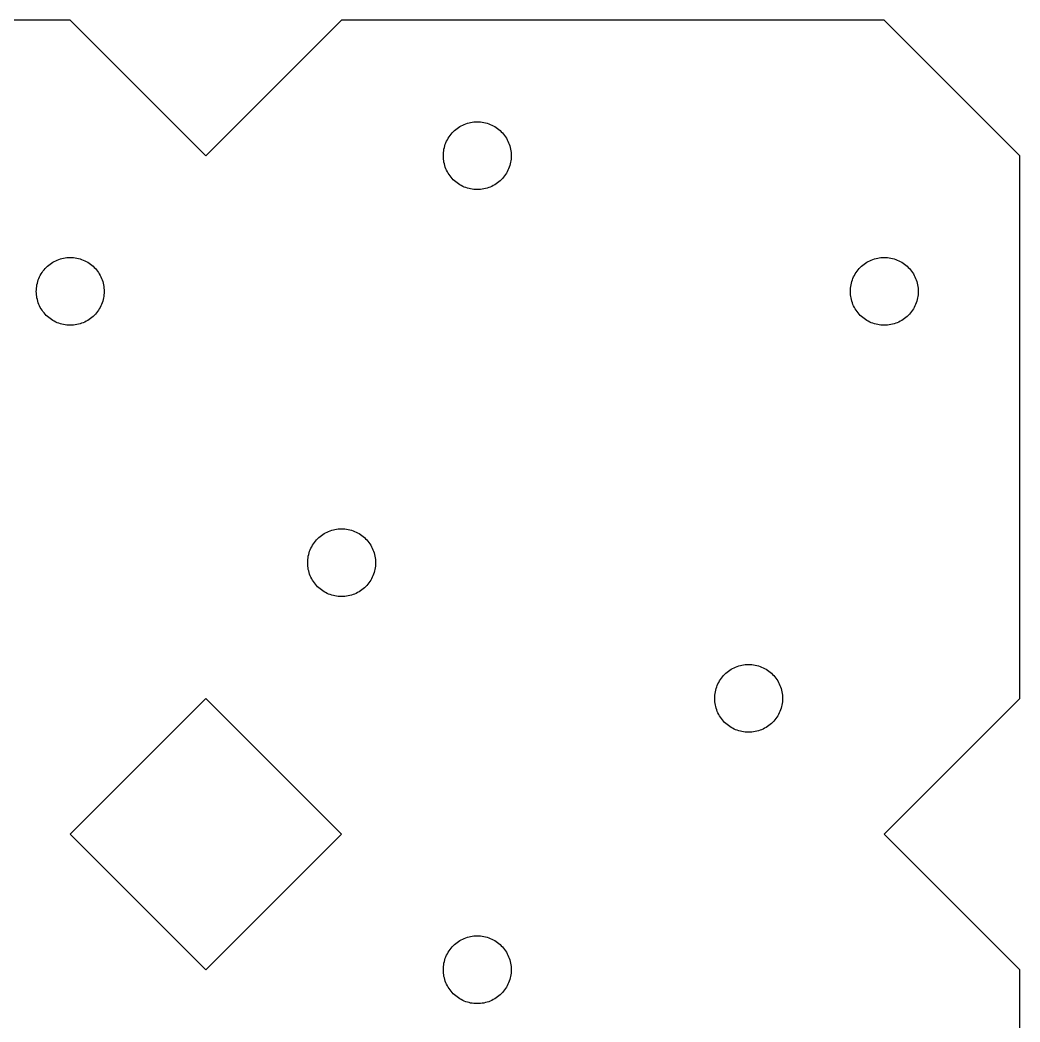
# Model space of a CAD drawing. Header units: metres. Extents: x -12 to 36, y -12 to 84.
# Drawn here: x 6.52 to 36, y 54.46 to 84 of the extents above; entities that cross this region are included whole.
import ezdxf

# ---------------------------------------------------------------- set-up
doc = ezdxf.new("R2010")
doc.units = ezdxf.units.M

msp = doc.modelspace()

# ---------------------------------------------------------------- linework, layer by layer
for p, q in [((8, 84), (-8, 84)), ((12, 80), (8, 84)), ((16, 84), (12, 80)), ((32, 84), (16, 84)), ((36, 80), (32, 84)), ((19.6173, 80.9239), (19.6631, 80.9415)), ((19.6631, 80.9415), (19.7097, 80.9569)), ((19.7097, 80.9569), (19.757, 80.97)), ((19.757, 80.97), (19.8049, 80.9808)), ((19.8049, 80.9808), (19.8533, 80.9892)), ((19.8533, 80.9892), (19.902, 80.9952)), ((19.902, 80.9952), (19.9509, 80.9988)), ((19.9509, 80.9988), (20, 81)), ((20, 81), (20.0491, 80.9988)), ((20.0491, 80.9988), (20.098, 80.9952)), ((20.098, 80.9952), (20.1467, 80.9892)), ((20.1467, 80.9892), (20.1951, 80.9808)), ((20.1951, 80.9808), (20.243, 80.97)), ((20.243, 80.97), (20.2903, 80.9569)), ((20.2903, 80.9569), (20.3369, 80.9415)), ((20.3369, 80.9415), (20.3827, 80.9239)), ((19.227, 80.6344), (19.259, 80.6716)), ((19.259, 80.6716), (19.2929, 80.7071)), ((19.2929, 80.7071), (19.3284, 80.741)), ((19.3284, 80.741), (19.3656, 80.773)), ((19.3656, 80.773), (19.4043, 80.8032)), ((19.4043, 80.8032), (19.4444, 80.8315)), ((19.4444, 80.8315), (19.4859, 80.8577)), ((19.4859, 80.8577), (19.5286, 80.8819)), ((19.5286, 80.8819), (19.5724, 80.904)), ((19.5724, 80.904), (19.6173, 80.9239)), ((20.3827, 80.9239), (20.4276, 80.904)), ((20.4276, 80.904), (20.4714, 80.8819)), ((20.4714, 80.8819), (20.5141, 80.8577)), ((20.5141, 80.8577), (20.5556, 80.8315)), ((20.5556, 80.8315), (20.5957, 80.8032)), ((20.5957, 80.8032), (20.6344, 80.773)), ((20.6344, 80.773), (20.6716, 80.741)), ((20.6716, 80.741), (20.7071, 80.7071)), ((20.7071, 80.7071), (20.741, 80.6716)), ((20.741, 80.6716), (20.773, 80.6344)), ((19.0585, 80.3369), (19.0761, 80.3827)), ((19.0761, 80.3827), (19.096, 80.4276)), ((19.096, 80.4276), (19.1181, 80.4714)), ((19.1181, 80.4714), (19.1423, 80.5141)), ((19.1423, 80.5141), (19.1685, 80.5556)), ((19.1685, 80.5556), (19.1968, 80.5957)), ((19.1968, 80.5957), (19.227, 80.6344)), ((20.773, 80.6344), (20.8032, 80.5957)), ((20.8032, 80.5957), (20.8315, 80.5556)), ((20.8315, 80.5556), (20.8577, 80.5141)), ((20.8577, 80.5141), (20.8819, 80.4714)), ((20.8819, 80.4714), (20.904, 80.4276)), ((20.904, 80.4276), (20.9239, 80.3827)), ((20.9239, 80.3827), (20.9415, 80.3369)), ((19.0012, 80.0491), (19.0048, 80.098)), ((19.0048, 80.098), (19.0108, 80.1467)), ((19.0108, 80.1467), (19.0192, 80.1951)), ((19.0192, 80.1951), (19.03, 80.243)), ((19.03, 80.243), (19.0431, 80.2903)), ((19.0431, 80.2903), (19.0585, 80.3369)), ((20.9415, 80.3369), (20.9569, 80.2903)), ((20.9569, 80.2903), (20.97, 80.243)), ((20.97, 80.243), (20.9808, 80.1951)), ((20.9808, 80.1951), (20.9892, 80.1467)), ((20.9892, 80.1467), (20.9952, 80.098)), ((20.9952, 80.098), (20.9988, 80.0491)), ((19, 80), (19.0012, 80.0491)), ((19.0012, 79.9509), (19, 80)), ((19.0048, 79.902), (19.0012, 79.9509)), ((19.0108, 79.8533), (19.0048, 79.902)), ((19.0192, 79.8049), (19.0108, 79.8533)), ((19.03, 79.757), (19.0192, 79.8049)), ((19.0431, 79.7097), (19.03, 79.757)), ((20.97, 79.757), (20.9569, 79.7097)), ((20.9808, 79.8049), (20.97, 79.757)), ((20.9892, 79.8533), (20.9808, 79.8049)), ((20.9952, 79.902), (20.9892, 79.8533)), ((20.9988, 79.9509), (20.9952, 79.902)), ((20.9988, 80.0491), (21, 80)), ((21, 80), (20.9988, 79.9509)), ((36, 64), (36, 80)), ((19.0585, 79.6631), (19.0431, 79.7097)), ((19.0761, 79.6173), (19.0585, 79.6631)), ((19.096, 79.5724), (19.0761, 79.6173)), ((19.1181, 79.5286), (19.096, 79.5724)), ((19.1423, 79.4859), (19.1181, 79.5286)), ((19.1685, 79.4444), (19.1423, 79.4859)), ((20.8577, 79.4859), (20.8315, 79.4444)), ((20.8819, 79.5286), (20.8577, 79.4859)), ((20.904, 79.5724), (20.8819, 79.5286)), ((20.9239, 79.6173), (20.904, 79.5724)), ((20.9415, 79.6631), (20.9239, 79.6173)), ((20.9569, 79.7097), (20.9415, 79.6631)), ((19.1968, 79.4043), (19.1685, 79.4444)), ((19.227, 79.3656), (19.1968, 79.4043)), ((19.259, 79.3284), (19.227, 79.3656)), ((19.2929, 79.2929), (19.259, 79.3284)), ((19.3284, 79.259), (19.2929, 79.2929)), ((19.3656, 79.227), (19.3284, 79.259)), ((19.4043, 79.1968), (19.3656, 79.227)), ((19.4444, 79.1685), (19.4043, 79.1968)), ((19.4859, 79.1423), (19.4444, 79.1685)), ((20.5556, 79.1685), (20.5141, 79.1423)), ((20.5957, 79.1968), (20.5556, 79.1685)), ((20.6344, 79.227), (20.5957, 79.1968)), ((20.6716, 79.259), (20.6344, 79.227)), ((20.7071, 79.2929), (20.6716, 79.259)), ((20.741, 79.3284), (20.7071, 79.2929)), ((20.773, 79.3656), (20.741, 79.3284)), ((20.8032, 79.4043), (20.773, 79.3656)), ((20.8315, 79.4444), (20.8032, 79.4043)), ((19.5286, 79.1181), (19.4859, 79.1423)), ((19.5724, 79.096), (19.5286, 79.1181)), ((19.6173, 79.0761), (19.5724, 79.096)), ((19.6631, 79.0585), (19.6173, 79.0761)), ((19.7097, 79.0431), (19.6631, 79.0585)), ((19.757, 79.03), (19.7097, 79.0431)), ((19.8049, 79.0192), (19.757, 79.03)), ((19.8533, 79.0108), (19.8049, 79.0192)), ((19.902, 79.0048), (19.8533, 79.0108)), ((19.9509, 79.0012), (19.902, 79.0048)), ((20, 79), (19.9509, 79.0012)), ((20.0491, 79.0012), (20, 79)), ((20.098, 79.0048), (20.0491, 79.0012)), ((20.1467, 79.0108), (20.098, 79.0048)), ((20.1951, 79.0192), (20.1467, 79.0108)), ((20.243, 79.03), (20.1951, 79.0192)), ((20.2903, 79.0431), (20.243, 79.03)), ((20.3369, 79.0585), (20.2903, 79.0431)), ((20.3827, 79.0761), (20.3369, 79.0585)), ((20.4276, 79.096), (20.3827, 79.0761)), ((20.4714, 79.1181), (20.4276, 79.096)), ((20.5141, 79.1423), (20.4714, 79.1181)), ((7.3656, 76.773), (7.4043, 76.8032)), ((7.4043, 76.8032), (7.44443, 76.8315)), ((7.44443, 76.8315), (7.48589, 76.8577)), ((7.48589, 76.8577), (7.52859, 76.8819)), ((7.52859, 76.8819), (7.57243, 76.904)), ((7.57243, 76.904), (7.61731, 76.9239)), ((7.61731, 76.9239), (7.6631, 76.9415)), ((7.6631, 76.9415), (7.7097, 76.9569)), ((7.7097, 76.9569), (7.75702, 76.97)), ((7.75702, 76.97), (7.8049, 76.9808)), ((7.8049, 76.9808), (7.85326, 76.9892)), ((7.85326, 76.9892), (7.90198, 76.9952)), ((7.90198, 76.9952), (7.95093, 76.9988)), ((7.95093, 76.9988), (8, 77)), ((8, 77), (8.04906, 76.9988)), ((8.04906, 76.9988), (8.09801, 76.9952)), ((8.09801, 76.9952), (8.14673, 76.9892)), ((8.14673, 76.9892), (8.19508, 76.9808)), ((8.19508, 76.9808), (8.24297, 76.97)), ((8.24297, 76.97), (8.29028, 76.9569)), ((8.29028, 76.9569), (8.33688, 76.9415)), ((8.33688, 76.9415), (8.38268, 76.9239)), ((8.38268, 76.9239), (8.42755, 76.904)), ((8.42755, 76.904), (8.47139, 76.8819)), ((8.47139, 76.8819), (8.5141, 76.8577)), ((8.5141, 76.8577), (8.55556, 76.8315)), ((8.55556, 76.8315), (8.59569, 76.8032)), ((8.59569, 76.8032), (8.63438, 76.773)), ((31.3656, 76.773), (31.4043, 76.8032)), ((31.4043, 76.8032), (31.4444, 76.8315)), ((31.4444, 76.8315), (31.4859, 76.8577)), ((31.4859, 76.8577), (31.5286, 76.8819)), ((31.5286, 76.8819), (31.5724, 76.904)), ((31.5724, 76.904), (31.6173, 76.9239)), ((31.6173, 76.9239), (31.6631, 76.9415)), ((31.6631, 76.9415), (31.7097, 76.9569)), ((31.7097, 76.9569), (31.757, 76.97)), ((31.757, 76.97), (31.8049, 76.9808)), ((31.8049, 76.9808), (31.8533, 76.9892)), ((31.8533, 76.9892), (31.902, 76.9952)), ((31.902, 76.9952), (31.9509, 76.9988)), ((31.9509, 76.9988), (32, 77)), ((32, 77), (32.0491, 76.9988)), ((32.0491, 76.9988), (32.098, 76.9952)), ((32.098, 76.9952), (32.1467, 76.9892)), ((32.1467, 76.9892), (32.1951, 76.9808)), ((32.1951, 76.9808), (32.243, 76.97)), ((32.243, 76.97), (32.2903, 76.9569)), ((32.2903, 76.9569), (32.3369, 76.9415)), ((32.3369, 76.9415), (32.3827, 76.9239)), ((32.3827, 76.9239), (32.4276, 76.904)), ((32.4276, 76.904), (32.4714, 76.8819)), ((32.4714, 76.8819), (32.5141, 76.8577)), ((32.5141, 76.8577), (32.5556, 76.8315)), ((32.5556, 76.8315), (32.5957, 76.8032)), ((32.5957, 76.8032), (32.6344, 76.773)), ((7.11807, 76.4714), (7.14226, 76.5141)), ((7.14226, 76.5141), (7.16852, 76.5556)), ((7.16852, 76.5556), (7.19678, 76.5957)), ((7.19678, 76.5957), (7.22697, 76.6344)), ((7.22697, 76.6344), (7.25905, 76.6716)), ((7.25905, 76.6716), (7.29289, 76.7071)), ((7.29289, 76.7071), (7.32843, 76.741)), ((7.32843, 76.741), (7.3656, 76.773)), ((8.63438, 76.773), (8.67155, 76.741)), ((8.67155, 76.741), (8.70709, 76.7071)), ((8.70709, 76.7071), (8.74094, 76.6716)), ((8.74094, 76.6716), (8.77301, 76.6344)), ((8.77301, 76.6344), (8.80321, 76.5957)), ((8.80321, 76.5957), (8.83147, 76.5556)), ((8.83147, 76.5556), (8.85773, 76.5141)), ((8.85773, 76.5141), (8.88191, 76.4714)), ((31.1181, 76.4714), (31.1423, 76.5141)), ((31.1423, 76.5141), (31.1685, 76.5556)), ((31.1685, 76.5556), (31.1968, 76.5957)), ((31.1968, 76.5957), (31.227, 76.6344)), ((31.227, 76.6344), (31.259, 76.6716)), ((31.259, 76.6716), (31.2929, 76.7071)), ((31.2929, 76.7071), (31.3284, 76.741)), ((31.3284, 76.741), (31.3656, 76.773)), ((32.6344, 76.773), (32.6716, 76.741)), ((32.6716, 76.741), (32.7071, 76.7071)), ((32.7071, 76.7071), (32.741, 76.6716)), ((32.741, 76.6716), (32.773, 76.6344)), ((32.773, 76.6344), (32.8032, 76.5957)), ((32.8032, 76.5957), (32.8315, 76.5556)), ((32.8315, 76.5556), (32.8577, 76.5141)), ((32.8577, 76.5141), (32.8819, 76.4714)), ((7.01921, 76.1951), (7.02997, 76.243)), ((7.02997, 76.243), (7.04305, 76.2903)), ((7.04305, 76.2903), (7.05844, 76.3369)), ((7.05844, 76.3369), (7.07611, 76.3827)), ((7.07611, 76.3827), (7.09601, 76.4276)), ((7.09601, 76.4276), (7.11807, 76.4714)), ((8.88191, 76.4714), (8.90398, 76.4276)), ((8.90398, 76.4276), (8.92387, 76.3827)), ((8.92387, 76.3827), (8.94154, 76.3369)), ((8.94154, 76.3369), (8.95694, 76.2903)), ((8.95694, 76.2903), (8.97002, 76.243)), ((8.97002, 76.243), (8.98077, 76.1951)), ((31.0192, 76.1951), (31.03, 76.243)), ((31.03, 76.243), (31.0431, 76.2903)), ((31.0431, 76.2903), (31.0585, 76.3369)), ((31.0585, 76.3369), (31.0761, 76.3827)), ((31.0761, 76.3827), (31.096, 76.4276)), ((31.096, 76.4276), (31.1181, 76.4714)), ((32.8819, 76.4714), (32.904, 76.4276)), ((32.904, 76.4276), (32.9239, 76.3827)), ((32.9239, 76.3827), (32.9415, 76.3369)), ((32.9415, 76.3369), (32.9569, 76.2903)), ((32.9569, 76.2903), (32.97, 76.243)), ((32.97, 76.243), (32.9808, 76.1951)), ((7, 76), (7.00119, 76.0491)), ((7.00119, 75.9509), (7, 76)), ((7.00119, 76.0491), (7.00481, 76.098)), ((7.00481, 75.902), (7.00119, 75.9509)), ((7.00481, 76.098), (7.01082, 76.1467)), ((7.01082, 76.1467), (7.01921, 76.1951)), ((8.98077, 76.1951), (8.98917, 76.1467)), ((8.98917, 76.1467), (8.99518, 76.098)), ((8.99518, 76.098), (8.99879, 76.0491)), ((8.99879, 75.9509), (8.99518, 75.902)), ((8.99879, 76.0491), (9, 76)), ((9, 76), (8.99879, 75.9509)), ((31, 76), (31.0012, 76.0491)), ((31.0012, 75.9509), (31, 76)), ((31.0012, 76.0491), (31.0048, 76.098)), ((31.0048, 75.902), (31.0012, 75.9509)), ((31.0048, 76.098), (31.0108, 76.1467)), ((31.0108, 76.1467), (31.0192, 76.1951)), ((32.9808, 76.1951), (32.9892, 76.1467)), ((32.9892, 76.1467), (32.9952, 76.098)), ((32.9952, 76.098), (32.9988, 76.0491)), ((32.9988, 75.9509), (32.9952, 75.902)), ((32.9988, 76.0491), (33, 76)), ((33, 76), (32.9988, 75.9509)), ((7.01082, 75.8533), (7.00481, 75.902)), ((7.01921, 75.8049), (7.01082, 75.8533)), ((7.02997, 75.757), (7.01921, 75.8049)), ((7.04305, 75.7097), (7.02997, 75.757)), ((7.05844, 75.6631), (7.04305, 75.7097)), ((7.07611, 75.6173), (7.05844, 75.6631)), ((8.94154, 75.6631), (8.92387, 75.6173)), ((8.95694, 75.7097), (8.94154, 75.6631)), ((8.97002, 75.757), (8.95694, 75.7097)), ((8.98077, 75.8049), (8.97002, 75.757)), ((8.98917, 75.8533), (8.98077, 75.8049)), ((8.99518, 75.902), (8.98917, 75.8533)), ((31.0108, 75.8533), (31.0048, 75.902)), ((31.0192, 75.8049), (31.0108, 75.8533)), ((31.03, 75.757), (31.0192, 75.8049)), ((31.0431, 75.7097), (31.03, 75.757)), ((31.0585, 75.6631), (31.0431, 75.7097)), ((31.0761, 75.6173), (31.0585, 75.6631)), ((32.9415, 75.6631), (32.9239, 75.6173)), ((32.9569, 75.7097), (32.9415, 75.6631)), ((32.97, 75.757), (32.9569, 75.7097)), ((32.9808, 75.8049), (32.97, 75.757)), ((32.9892, 75.8533), (32.9808, 75.8049)), ((32.9952, 75.902), (32.9892, 75.8533)), ((7.09601, 75.5724), (7.07611, 75.6173)), ((7.11807, 75.5286), (7.09601, 75.5724)), ((7.14226, 75.4859), (7.11807, 75.5286)), ((7.16852, 75.4444), (7.14226, 75.4859)), ((7.19678, 75.4043), (7.16852, 75.4444)), ((7.22697, 75.3656), (7.19678, 75.4043)), ((7.25905, 75.3284), (7.22697, 75.3656)), ((7.29289, 75.2929), (7.25905, 75.3284)), ((8.74094, 75.3284), (8.70709, 75.2929)), ((8.77301, 75.3656), (8.74094, 75.3284)), ((8.80321, 75.4043), (8.77301, 75.3656)), ((8.83147, 75.4444), (8.80321, 75.4043)), ((8.85773, 75.4859), (8.83147, 75.4444)), ((8.88191, 75.5286), (8.85773, 75.4859)), ((8.90398, 75.5724), (8.88191, 75.5286)), ((8.92387, 75.6173), (8.90398, 75.5724)), ((31.096, 75.5724), (31.0761, 75.6173)), ((31.1181, 75.5286), (31.096, 75.5724)), ((31.1423, 75.4859), (31.1181, 75.5286)), ((31.1685, 75.4444), (31.1423, 75.4859)), ((31.1968, 75.4043), (31.1685, 75.4444)), ((31.227, 75.3656), (31.1968, 75.4043)), ((31.259, 75.3284), (31.227, 75.3656)), ((31.2929, 75.2929), (31.259, 75.3284)), ((32.741, 75.3284), (32.7071, 75.2929)), ((32.773, 75.3656), (32.741, 75.3284)), ((32.8032, 75.4043), (32.773, 75.3656)), ((32.8315, 75.4444), (32.8032, 75.4043)), ((32.8577, 75.4859), (32.8315, 75.4444)), ((32.8819, 75.5286), (32.8577, 75.4859)), ((32.904, 75.5724), (32.8819, 75.5286)), ((32.9239, 75.6173), (32.904, 75.5724)), ((7.32843, 75.259), (7.29289, 75.2929)), ((7.3656, 75.227), (7.32843, 75.259)), ((7.4043, 75.1968), (7.3656, 75.227)), ((7.44443, 75.1685), (7.4043, 75.1968)), ((7.48589, 75.1423), (7.44443, 75.1685)), ((7.52859, 75.1181), (7.48589, 75.1423)), ((7.57243, 75.096), (7.52859, 75.1181)), ((7.61731, 75.0761), (7.57243, 75.096)), ((7.6631, 75.0585), (7.61731, 75.0761)), ((7.7097, 75.0431), (7.6631, 75.0585)), ((7.75702, 75.03), (7.7097, 75.0431)), ((8.29028, 75.0431), (8.24297, 75.03)), ((8.33688, 75.0585), (8.29028, 75.0431)), ((8.38268, 75.0761), (8.33688, 75.0585)), ((8.42755, 75.096), (8.38268, 75.0761)), ((8.47139, 75.1181), (8.42755, 75.096)), ((8.5141, 75.1423), (8.47139, 75.1181)), ((8.55556, 75.1685), (8.5141, 75.1423)), ((8.59569, 75.1968), (8.55556, 75.1685)), ((8.63438, 75.227), (8.59569, 75.1968)), ((8.67155, 75.259), (8.63438, 75.227)), ((8.70709, 75.2929), (8.67155, 75.259)), ((31.3284, 75.259), (31.2929, 75.2929)), ((31.3656, 75.227), (31.3284, 75.259)), ((31.4043, 75.1968), (31.3656, 75.227)), ((31.4444, 75.1685), (31.4043, 75.1968)), ((31.4859, 75.1423), (31.4444, 75.1685)), ((31.5286, 75.1181), (31.4859, 75.1423)), ((31.5724, 75.096), (31.5286, 75.1181)), ((31.6173, 75.0761), (31.5724, 75.096)), ((31.6631, 75.0585), (31.6173, 75.0761)), ((31.7097, 75.0431), (31.6631, 75.0585)), ((31.757, 75.03), (31.7097, 75.0431)), ((32.2903, 75.0431), (32.243, 75.03)), ((32.3369, 75.0585), (32.2903, 75.0431)), ((32.3827, 75.0761), (32.3369, 75.0585)), ((32.4276, 75.096), (32.3827, 75.0761)), ((32.4714, 75.1181), (32.4276, 75.096)), ((32.5141, 75.1423), (32.4714, 75.1181)), ((32.5556, 75.1685), (32.5141, 75.1423)), ((32.5957, 75.1968), (32.5556, 75.1685)), ((32.6344, 75.227), (32.5957, 75.1968)), ((32.6716, 75.259), (32.6344, 75.227)), ((32.7071, 75.2929), (32.6716, 75.259)), ((7.8049, 75.0192), (7.75702, 75.03)), ((7.85326, 75.0108), (7.8049, 75.0192)), ((7.90198, 75.0048), (7.85326, 75.0108)), ((7.95093, 75.0012), (7.90198, 75.0048)), ((8, 75), (7.95093, 75.0012)), ((8.04906, 75.0012), (8, 75)), ((8.09801, 75.0048), (8.04906, 75.0012)), ((8.14673, 75.0108), (8.09801, 75.0048)), ((8.19508, 75.0192), (8.14673, 75.0108)), ((8.24297, 75.03), (8.19508, 75.0192)), ((31.8049, 75.0192), (31.757, 75.03)), ((31.8533, 75.0108), (31.8049, 75.0192)), ((31.902, 75.0048), (31.8533, 75.0108)), ((31.9509, 75.0012), (31.902, 75.0048)), ((32, 75), (31.9509, 75.0012)), ((32.0491, 75.0012), (32, 75)), ((32.098, 75.0048), (32.0491, 75.0012)), ((32.1467, 75.0108), (32.098, 75.0048)), ((32.1951, 75.0192), (32.1467, 75.0108)), ((32.243, 75.03), (32.1951, 75.0192)), ((15.4043, 68.8032), (15.4444, 68.8315)), ((15.4444, 68.8315), (15.4859, 68.8577)), ((15.4859, 68.8577), (15.5286, 68.8819)), ((15.5286, 68.8819), (15.5724, 68.904)), ((15.5724, 68.904), (15.6173, 68.9239)), ((15.6173, 68.9239), (15.6631, 68.9415)), ((15.6631, 68.9415), (15.7097, 68.9569)), ((15.7097, 68.9569), (15.757, 68.97)), ((15.757, 68.97), (15.8049, 68.9808)), ((15.8049, 68.9808), (15.8533, 68.9892)), ((15.8533, 68.9892), (15.902, 68.9952)), ((15.902, 68.9952), (15.9509, 68.9988)), ((15.9509, 68.9988), (16, 69)), ((16, 69), (16.0491, 68.9988)), ((16.0491, 68.9988), (16.098, 68.9952)), ((16.098, 68.9952), (16.1467, 68.9892)), ((16.1467, 68.9892), (16.1951, 68.9808)), ((16.1951, 68.9808), (16.243, 68.97)), ((16.243, 68.97), (16.2903, 68.9569)), ((16.2903, 68.9569), (16.3369, 68.9415)), ((16.3369, 68.9415), (16.3827, 68.9239)), ((16.3827, 68.9239), (16.4276, 68.904)), ((16.4276, 68.904), (16.4714, 68.8819)), ((16.4714, 68.8819), (16.5141, 68.8577)), ((16.5141, 68.8577), (16.5556, 68.8315)), ((16.5556, 68.8315), (16.5957, 68.8032)), ((15.1423, 68.5141), (15.1685, 68.5556)), ((15.1685, 68.5556), (15.1968, 68.5957)), ((15.1968, 68.5957), (15.227, 68.6344)), ((15.227, 68.6344), (15.259, 68.6716)), ((15.259, 68.6716), (15.2929, 68.7071)), ((15.2929, 68.7071), (15.3284, 68.741)), ((15.3284, 68.741), (15.3656, 68.773)), ((15.3656, 68.773), (15.4043, 68.8032)), ((16.5957, 68.8032), (16.6344, 68.773)), ((16.6344, 68.773), (16.6716, 68.741)), ((16.6716, 68.741), (16.7071, 68.7071)), ((16.7071, 68.7071), (16.741, 68.6716)), ((16.741, 68.6716), (16.773, 68.6344)), ((16.773, 68.6344), (16.8032, 68.5957)), ((16.8032, 68.5957), (16.8315, 68.5556)), ((16.8315, 68.5556), (16.8577, 68.5141)), ((15.0192, 68.1951), (15.03, 68.243)), ((15.03, 68.243), (15.0431, 68.2903)), ((15.0431, 68.2903), (15.0585, 68.3369)), ((15.0585, 68.3369), (15.0761, 68.3827)), ((15.0761, 68.3827), (15.096, 68.4276)), ((15.096, 68.4276), (15.1181, 68.4714)), ((15.1181, 68.4714), (15.1423, 68.5141)), ((16.8577, 68.5141), (16.8819, 68.4714)), ((16.8819, 68.4714), (16.904, 68.4276)), ((16.904, 68.4276), (16.9239, 68.3827)), ((16.9239, 68.3827), (16.9415, 68.3369)), ((16.9415, 68.3369), (16.9569, 68.2903)), ((16.9569, 68.2903), (16.97, 68.243)), ((16.97, 68.243), (16.9808, 68.1951)), ((15, 68), (15.0012, 68.0491)), ((15.0012, 67.9509), (15, 68)), ((15.0012, 68.0491), (15.0048, 68.098)), ((15.0048, 67.902), (15.0012, 67.9509)), ((15.0048, 68.098), (15.0108, 68.1467)), ((15.0108, 68.1467), (15.0192, 68.1951)), ((16.9808, 68.1951), (16.9892, 68.1467)), ((16.9892, 68.1467), (16.9952, 68.098)), ((16.9952, 68.098), (16.9988, 68.0491)), ((16.9988, 67.9509), (16.9952, 67.902)), ((16.9988, 68.0491), (17, 68)), ((17, 68), (16.9988, 67.9509)), ((15.0108, 67.8533), (15.0048, 67.902)), ((15.0192, 67.8049), (15.0108, 67.8533)), ((15.03, 67.757), (15.0192, 67.8049)), ((15.0431, 67.7097), (15.03, 67.757)), ((15.0585, 67.6631), (15.0431, 67.7097)), ((15.0761, 67.6173), (15.0585, 67.6631)), ((16.9415, 67.6631), (16.9239, 67.6173)), ((16.9569, 67.7097), (16.9415, 67.6631)), ((16.97, 67.757), (16.9569, 67.7097)), ((16.9808, 67.8049), (16.97, 67.757)), ((16.9892, 67.8533), (16.9808, 67.8049)), ((16.9952, 67.902), (16.9892, 67.8533)), ((15.096, 67.5724), (15.0761, 67.6173)), ((15.1181, 67.5286), (15.096, 67.5724)), ((15.1423, 67.4859), (15.1181, 67.5286)), ((15.1685, 67.4444), (15.1423, 67.4859)), ((15.1968, 67.4043), (15.1685, 67.4444)), ((15.227, 67.3656), (15.1968, 67.4043)), ((15.259, 67.3284), (15.227, 67.3656)), ((16.773, 67.3656), (16.741, 67.3284)), ((16.8032, 67.4043), (16.773, 67.3656)), ((16.8315, 67.4444), (16.8032, 67.4043)), ((16.8577, 67.4859), (16.8315, 67.4444)), ((16.8819, 67.5286), (16.8577, 67.4859)), ((16.904, 67.5724), (16.8819, 67.5286)), ((16.9239, 67.6173), (16.904, 67.5724)), ((15.2929, 67.2929), (15.259, 67.3284)), ((15.3284, 67.259), (15.2929, 67.2929)), ((15.3656, 67.227), (15.3284, 67.259)), ((15.4043, 67.1968), (15.3656, 67.227)), ((15.4444, 67.1685), (15.4043, 67.1968)), ((15.4859, 67.1423), (15.4444, 67.1685)), ((15.5286, 67.1181), (15.4859, 67.1423)), ((15.5724, 67.096), (15.5286, 67.1181)), ((15.6173, 67.0761), (15.5724, 67.096)), ((15.6631, 67.0585), (15.6173, 67.0761)), ((15.7097, 67.0431), (15.6631, 67.0585)), ((16.3369, 67.0585), (16.2903, 67.0431)), ((16.3827, 67.0761), (16.3369, 67.0585)), ((16.4276, 67.096), (16.3827, 67.0761)), ((16.4714, 67.1181), (16.4276, 67.096)), ((16.5141, 67.1423), (16.4714, 67.1181)), ((16.5556, 67.1685), (16.5141, 67.1423)), ((16.5957, 67.1968), (16.5556, 67.1685)), ((16.6344, 67.227), (16.5957, 67.1968)), ((16.6716, 67.259), (16.6344, 67.227)), ((16.7071, 67.2929), (16.6716, 67.259)), ((16.741, 67.3284), (16.7071, 67.2929)), ((15.757, 67.03), (15.7097, 67.0431)), ((15.8049, 67.0192), (15.757, 67.03)), ((15.8533, 67.0108), (15.8049, 67.0192)), ((15.902, 67.0048), (15.8533, 67.0108)), ((15.9509, 67.0012), (15.902, 67.0048)), ((16, 67), (15.9509, 67.0012)), ((16.0491, 67.0012), (16, 67)), ((16.098, 67.0048), (16.0491, 67.0012)), ((16.1467, 67.0108), (16.098, 67.0048)), ((16.1951, 67.0192), (16.1467, 67.0108)), ((16.243, 67.03), (16.1951, 67.0192)), ((16.2903, 67.0431), (16.243, 67.03)), ((27.8049, 64.9808), (27.8533, 64.9892)), ((27.8533, 64.9892), (27.902, 64.9952)), ((27.902, 64.9952), (27.9509, 64.9988)), ((27.9509, 64.9988), (28, 65)), ((28, 65), (28.0491, 64.9988)), ((28.0491, 64.9988), (28.098, 64.9952)), ((28.098, 64.9952), (28.1467, 64.9892)), ((28.1467, 64.9892), (28.1951, 64.9808)), ((27.259, 64.6716), (27.2929, 64.7071)), ((27.2929, 64.7071), (27.3284, 64.741)), ((27.3284, 64.741), (27.3656, 64.773)), ((27.3656, 64.773), (27.4043, 64.8032)), ((27.4043, 64.8032), (27.4444, 64.8315)), ((27.4444, 64.8315), (27.4859, 64.8577)), ((27.4859, 64.8577), (27.5286, 64.8819)), ((27.5286, 64.8819), (27.5724, 64.904)), ((27.5724, 64.904), (27.6173, 64.9239)), ((27.6173, 64.9239), (27.6631, 64.9415)), ((27.6631, 64.9415), (27.7097, 64.9569)), ((27.7097, 64.9569), (27.757, 64.97)), ((27.757, 64.97), (27.8049, 64.9808)), ((28.1951, 64.9808), (28.243, 64.97)), ((28.243, 64.97), (28.2903, 64.9569)), ((28.2903, 64.9569), (28.3369, 64.9415)), ((28.3369, 64.9415), (28.3827, 64.9239)), ((28.3827, 64.9239), (28.4276, 64.904)), ((28.4276, 64.904), (28.4714, 64.8819)), ((28.4714, 64.8819), (28.5141, 64.8577)), ((28.5141, 64.8577), (28.5556, 64.8315)), ((28.5556, 64.8315), (28.5957, 64.8032)), ((28.5957, 64.8032), (28.6344, 64.773)), ((28.6344, 64.773), (28.6716, 64.741)), ((28.6716, 64.741), (28.7071, 64.7071)), ((28.7071, 64.7071), (28.741, 64.6716)), ((27.0761, 64.3827), (27.096, 64.4276)), ((27.096, 64.4276), (27.1181, 64.4714)), ((27.1181, 64.4714), (27.1423, 64.5141)), ((27.1423, 64.5141), (27.1685, 64.5556)), ((27.1685, 64.5556), (27.1968, 64.5957)), ((27.1968, 64.5957), (27.227, 64.6344)), ((27.227, 64.6344), (27.259, 64.6716)), ((28.741, 64.6716), (28.773, 64.6344)), ((28.773, 64.6344), (28.8032, 64.5957)), ((28.8032, 64.5957), (28.8315, 64.5556)), ((28.8315, 64.5556), (28.8577, 64.5141)), ((28.8577, 64.5141), (28.8819, 64.4714)), ((28.8819, 64.4714), (28.904, 64.4276)), ((28.904, 64.4276), (28.9239, 64.3827)), ((27.0048, 64.098), (27.0108, 64.1467)), ((27.0108, 64.1467), (27.0192, 64.1951)), ((27.0192, 64.1951), (27.03, 64.243)), ((27.03, 64.243), (27.0431, 64.2903)), ((27.0431, 64.2903), (27.0585, 64.3369)), ((27.0585, 64.3369), (27.0761, 64.3827)), ((28.9239, 64.3827), (28.9415, 64.3369)), ((28.9415, 64.3369), (28.9569, 64.2903)), ((28.9569, 64.2903), (28.97, 64.243)), ((28.97, 64.243), (28.9808, 64.1951)), ((28.9808, 64.1951), (28.9892, 64.1467)), ((28.9892, 64.1467), (28.9952, 64.098)), ((8, 60), (12, 64)), ((12, 64), (16, 60)), ((27, 64), (27.0012, 64.0491)), ((27.0012, 63.9509), (27, 64)), ((27.0012, 64.0491), (27.0048, 64.098)), ((27.0048, 63.902), (27.0012, 63.9509)), ((27.0108, 63.8533), (27.0048, 63.902)), ((27.0192, 63.8049), (27.0108, 63.8533)), ((28.9892, 63.8533), (28.9808, 63.8049)), ((28.9952, 63.902), (28.9892, 63.8533)), ((28.9952, 64.098), (28.9988, 64.0491)), ((28.9988, 63.9509), (28.9952, 63.902)), ((28.9988, 64.0491), (29, 64)), ((29, 64), (28.9988, 63.9509)), ((32, 60), (36, 64)), ((27.03, 63.757), (27.0192, 63.8049)), ((27.0431, 63.7097), (27.03, 63.757)), ((27.0585, 63.6631), (27.0431, 63.7097)), ((27.0761, 63.6173), (27.0585, 63.6631)), ((27.096, 63.5724), (27.0761, 63.6173)), ((27.1181, 63.5286), (27.096, 63.5724)), ((27.1423, 63.4859), (27.1181, 63.5286)), ((28.8819, 63.5286), (28.8577, 63.4859)), ((28.904, 63.5724), (28.8819, 63.5286)), ((28.9239, 63.6173), (28.904, 63.5724)), ((28.9415, 63.6631), (28.9239, 63.6173)), ((28.9569, 63.7097), (28.9415, 63.6631)), ((28.97, 63.757), (28.9569, 63.7097)), ((28.9808, 63.8049), (28.97, 63.757)), ((27.1685, 63.4444), (27.1423, 63.4859)), ((27.1968, 63.4043), (27.1685, 63.4444)), ((27.227, 63.3656), (27.1968, 63.4043)), ((27.259, 63.3284), (27.227, 63.3656)), ((27.2929, 63.2929), (27.259, 63.3284)), ((27.3284, 63.259), (27.2929, 63.2929)), ((27.3656, 63.227), (27.3284, 63.259)), ((27.4043, 63.1968), (27.3656, 63.227)), ((28.6344, 63.227), (28.5957, 63.1968)), ((28.6716, 63.259), (28.6344, 63.227)), ((28.7071, 63.2929), (28.6716, 63.259)), ((28.741, 63.3284), (28.7071, 63.2929)), ((28.773, 63.3656), (28.741, 63.3284)), ((28.8032, 63.4043), (28.773, 63.3656)), ((28.8315, 63.4444), (28.8032, 63.4043)), ((28.8577, 63.4859), (28.8315, 63.4444)), ((27.4444, 63.1685), (27.4043, 63.1968)), ((27.4859, 63.1423), (27.4444, 63.1685)), ((27.5286, 63.1181), (27.4859, 63.1423)), ((27.5724, 63.096), (27.5286, 63.1181)), ((27.6173, 63.0761), (27.5724, 63.096)), ((27.6631, 63.0585), (27.6173, 63.0761)), ((27.7097, 63.0431), (27.6631, 63.0585)), ((27.757, 63.03), (27.7097, 63.0431)), ((27.8049, 63.0192), (27.757, 63.03)), ((27.8533, 63.0108), (27.8049, 63.0192)), ((27.902, 63.0048), (27.8533, 63.0108)), ((27.9509, 63.0012), (27.902, 63.0048)), ((28, 63), (27.9509, 63.0012)), ((28.0491, 63.0012), (28, 63)), ((28.098, 63.0048), (28.0491, 63.0012)), ((28.1467, 63.0108), (28.098, 63.0048)), ((28.1951, 63.0192), (28.1467, 63.0108)), ((28.243, 63.03), (28.1951, 63.0192)), ((28.2903, 63.0431), (28.243, 63.03)), ((28.3369, 63.0585), (28.2903, 63.0431)), ((28.3827, 63.0761), (28.3369, 63.0585)), ((28.4276, 63.096), (28.3827, 63.0761)), ((28.4714, 63.1181), (28.4276, 63.096)), ((28.5141, 63.1423), (28.4714, 63.1181)), ((28.5556, 63.1685), (28.5141, 63.1423)), ((28.5957, 63.1968), (28.5556, 63.1685)), ((12, 56), (8, 60)), ((16, 60), (12, 56)), ((36, 56), (32, 60)), ((19.2929, 56.7071), (19.3284, 56.741)), ((19.3284, 56.741), (19.3656, 56.773)), ((19.3656, 56.773), (19.4043, 56.8032)), ((19.4043, 56.8032), (19.4444, 56.8315)), ((19.4444, 56.8315), (19.4859, 56.8577)), ((19.4859, 56.8577), (19.5286, 56.8819)), ((19.5286, 56.8819), (19.5724, 56.904)), ((19.5724, 56.904), (19.6173, 56.9239)), ((19.6173, 56.9239), (19.6631, 56.9415)), ((19.6631, 56.9415), (19.7097, 56.9569)), ((19.7097, 56.9569), (19.757, 56.97)), ((19.757, 56.97), (19.8049, 56.9808)), ((19.8049, 56.9808), (19.8533, 56.9892)), ((19.8533, 56.9892), (19.902, 56.9952)), ((19.902, 56.9952), (19.9509, 56.9988)), ((19.9509, 56.9988), (20, 57)), ((20, 57), (20.0491, 56.9988)), ((20.0491, 56.9988), (20.098, 56.9952)), ((20.098, 56.9952), (20.1467, 56.9892)), ((20.1467, 56.9892), (20.1951, 56.9808)), ((20.1951, 56.9808), (20.243, 56.97)), ((20.243, 56.97), (20.2903, 56.9569)), ((20.2903, 56.9569), (20.3369, 56.9415)), ((20.3369, 56.9415), (20.3827, 56.9239)), ((20.3827, 56.9239), (20.4276, 56.904)), ((20.4276, 56.904), (20.4714, 56.8819)), ((20.4714, 56.8819), (20.5141, 56.8577)), ((20.5141, 56.8577), (20.5556, 56.8315)), ((20.5556, 56.8315), (20.5957, 56.8032)), ((20.5957, 56.8032), (20.6344, 56.773)), ((20.6344, 56.773), (20.6716, 56.741)), ((20.6716, 56.741), (20.7071, 56.7071)), ((19.0761, 56.3827), (19.096, 56.4276)), ((19.096, 56.4276), (19.1181, 56.4714)), ((19.1181, 56.4714), (19.1423, 56.5141)), ((19.1423, 56.5141), (19.1685, 56.5556)), ((19.1685, 56.5556), (19.1968, 56.5957)), ((19.1968, 56.5957), (19.227, 56.6344)), ((19.227, 56.6344), (19.259, 56.6716)), ((19.259, 56.6716), (19.2929, 56.7071)), ((20.7071, 56.7071), (20.741, 56.6716)), ((20.741, 56.6716), (20.773, 56.6344)), ((20.773, 56.6344), (20.8032, 56.5957)), ((20.8032, 56.5957), (20.8315, 56.5556)), ((20.8315, 56.5556), (20.8577, 56.5141)), ((20.8577, 56.5141), (20.8819, 56.4714)), ((20.8819, 56.4714), (20.904, 56.4276)), ((20.904, 56.4276), (20.9239, 56.3827)), ((19.0048, 56.098), (19.0108, 56.1467)), ((19.0108, 56.1467), (19.0192, 56.1951)), ((19.0192, 56.1951), (19.03, 56.243)), ((19.03, 56.243), (19.0431, 56.2903)), ((19.0431, 56.2903), (19.0585, 56.3369)), ((19.0585, 56.3369), (19.0761, 56.3827)), ((20.9239, 56.3827), (20.9415, 56.3369)), ((20.9415, 56.3369), (20.9569, 56.2903)), ((20.9569, 56.2903), (20.97, 56.243)), ((20.97, 56.243), (20.9808, 56.1951)), ((20.9808, 56.1951), (20.9892, 56.1467)), ((20.9892, 56.1467), (20.9952, 56.098)), ((19, 56), (19.0012, 56.0491)), ((19.0012, 55.9509), (19, 56)), ((19.0012, 56.0491), (19.0048, 56.098)), ((19.0048, 55.902), (19.0012, 55.9509)), ((19.0108, 55.8533), (19.0048, 55.902)), ((19.0192, 55.8049), (19.0108, 55.8533)), ((20.9892, 55.8533), (20.9808, 55.8049)), ((20.9952, 55.902), (20.9892, 55.8533)), ((20.9952, 56.098), (20.9988, 56.0491)), ((20.9988, 55.9509), (20.9952, 55.902)), ((20.9988, 56.0491), (21, 56)), ((21, 56), (20.9988, 55.9509)), ((36, 40), (36, 56)), ((19.03, 55.757), (19.0192, 55.8049)), ((19.0431, 55.7097), (19.03, 55.757)), ((19.0585, 55.6631), (19.0431, 55.7097)), ((19.0761, 55.6173), (19.0585, 55.6631)), ((19.096, 55.5724), (19.0761, 55.6173)), ((19.1181, 55.5286), (19.096, 55.5724)), ((20.904, 55.5724), (20.8819, 55.5286)), ((20.9239, 55.6173), (20.904, 55.5724)), ((20.9415, 55.6631), (20.9239, 55.6173)), ((20.9569, 55.7097), (20.9415, 55.6631)), ((20.97, 55.757), (20.9569, 55.7097)), ((20.9808, 55.8049), (20.97, 55.757)), ((19.1423, 55.4859), (19.1181, 55.5286)), ((19.1685, 55.4444), (19.1423, 55.4859)), ((19.1968, 55.4043), (19.1685, 55.4444)), ((19.227, 55.3656), (19.1968, 55.4043)), ((19.259, 55.3284), (19.227, 55.3656)), ((19.2929, 55.2929), (19.259, 55.3284)), ((19.3284, 55.259), (19.2929, 55.2929)), ((19.3656, 55.227), (19.3284, 55.259)), ((20.6716, 55.259), (20.6344, 55.227)), ((20.7071, 55.2929), (20.6716, 55.259)), ((20.741, 55.3284), (20.7071, 55.2929)), ((20.773, 55.3656), (20.741, 55.3284)), ((20.8032, 55.4043), (20.773, 55.3656)), ((20.8315, 55.4444), (20.8032, 55.4043)), ((20.8577, 55.4859), (20.8315, 55.4444)), ((20.8819, 55.5286), (20.8577, 55.4859)), ((19.4043, 55.1968), (19.3656, 55.227)), ((19.4444, 55.1685), (19.4043, 55.1968)), ((19.4859, 55.1423), (19.4444, 55.1685)), ((19.5286, 55.1181), (19.4859, 55.1423)), ((19.5724, 55.096), (19.5286, 55.1181)), ((19.6173, 55.0761), (19.5724, 55.096)), ((19.6631, 55.0585), (19.6173, 55.0761)), ((19.7097, 55.0431), (19.6631, 55.0585)), ((19.757, 55.03), (19.7097, 55.0431)), ((19.8049, 55.0192), (19.757, 55.03)), ((19.8533, 55.0108), (19.8049, 55.0192)), ((19.902, 55.0048), (19.8533, 55.0108)), ((19.9509, 55.0012), (19.902, 55.0048)), ((20, 55), (19.9509, 55.0012)), ((20.0491, 55.0012), (20, 55)), ((20.098, 55.0048), (20.0491, 55.0012)), ((20.1467, 55.0108), (20.098, 55.0048)), ((20.1951, 55.0192), (20.1467, 55.0108)), ((20.243, 55.03), (20.1951, 55.0192)), ((20.2903, 55.0431), (20.243, 55.03)), ((20.3369, 55.0585), (20.2903, 55.0431)), ((20.3827, 55.0761), (20.3369, 55.0585)), ((20.4276, 55.096), (20.3827, 55.0761)), ((20.4714, 55.1181), (20.4276, 55.096)), ((20.5141, 55.1423), (20.4714, 55.1181)), ((20.5556, 55.1685), (20.5141, 55.1423)), ((20.5957, 55.1968), (20.5556, 55.1685)), ((20.6344, 55.227), (20.5957, 55.1968))]:
    msp.add_line(p, q)

doc.saveas('drawing.dxf')
